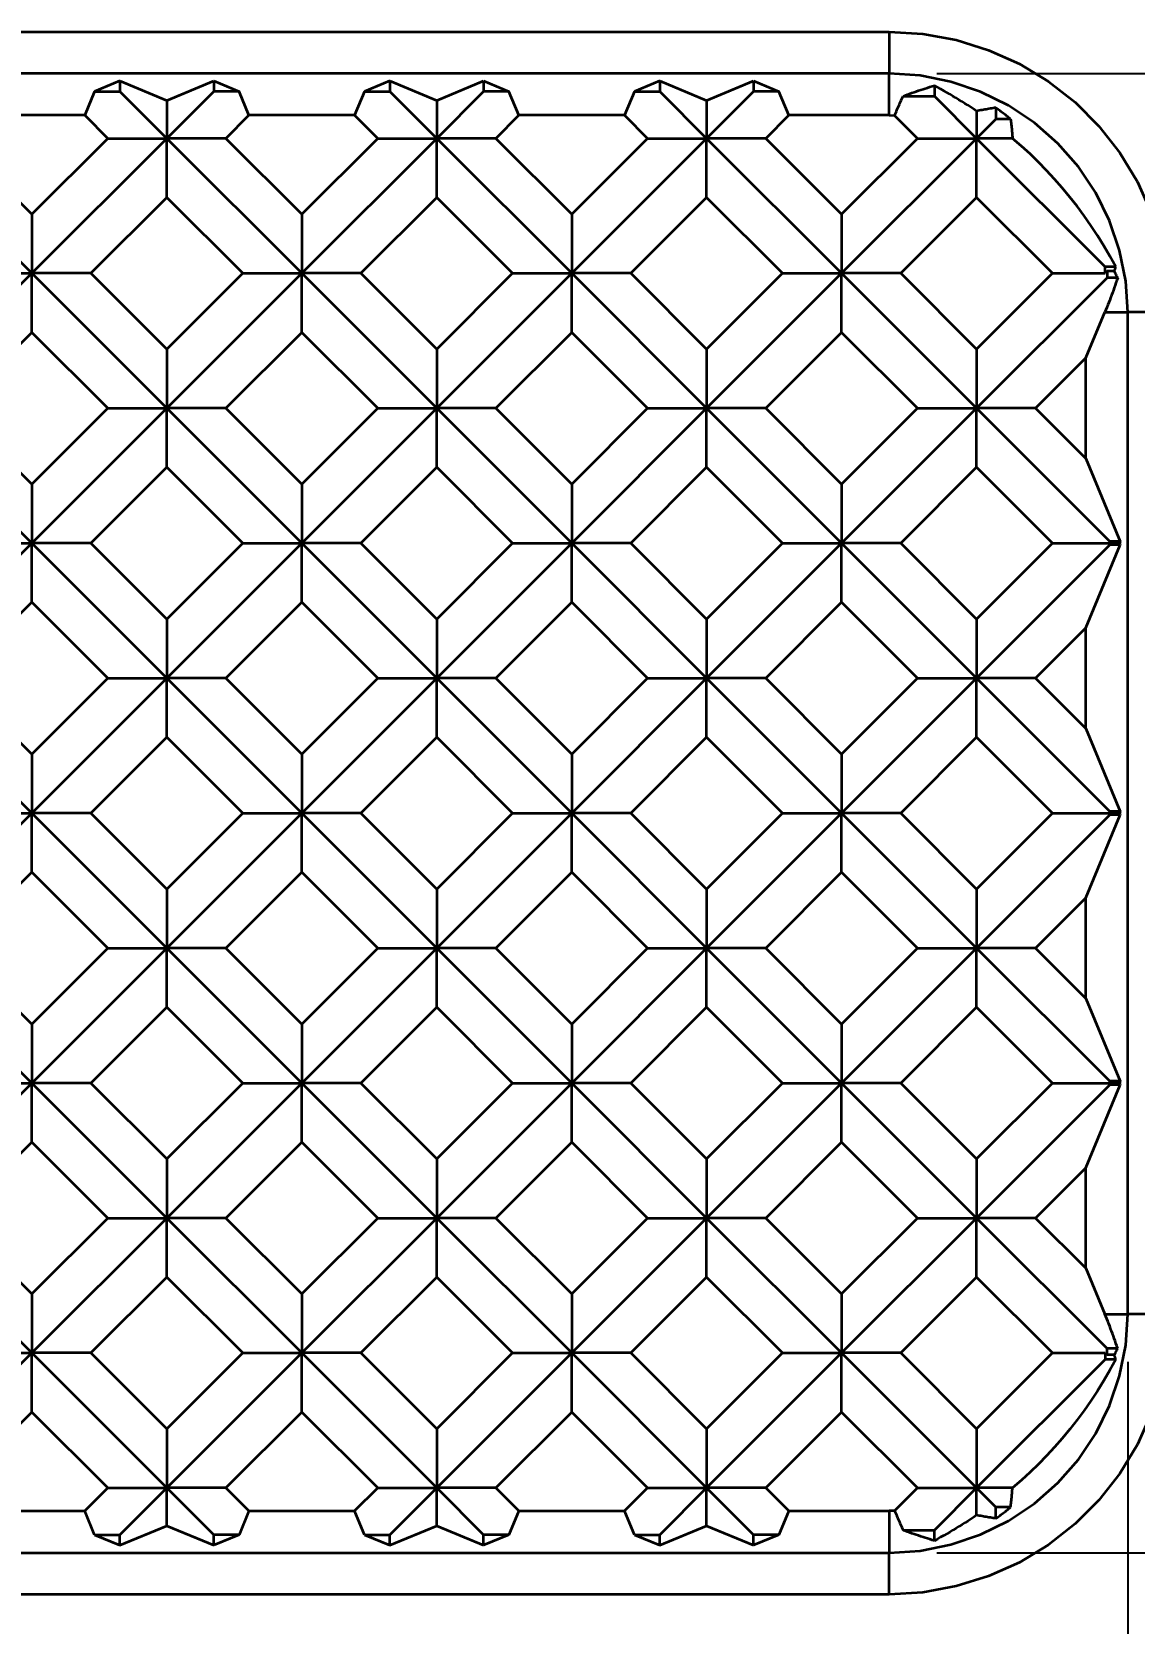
# Model space of a CAD drawing. Header units: millimetres. Extents: x 0 to 420, y 0 to 297.
# Drawn here: x 166.23 to 184.71, y 231.42 to 258.1 of the extents above; entities that cross this region are included whole.
import ezdxf

# ---------------------------------------------------------------- set-up
doc = ezdxf.new("R2010")
doc.units = ezdxf.units.MM
doc.layers.add('DIM', color=5, linetype='Continuous', lineweight=13)
doc.layers.add('VISIBLE', color=7, linetype='Continuous', lineweight=35)
doc.dimstyles.new('AUR', dxfattribs={"dimtxt": 2.5, "dimasz": 2, "dimexe": 1, "dimexo": 0.8, "dimgap": 0.6, "dimtad": 1, "dimdec": 3, "dimlfac": 0.5, "dimdsep": 46, "dimcen": 2.5, "dimclrd": 5, "dimclre": 5, "dimclrt": 7, "dimazin": 3, "dimtfac": 1, "dimtmove": 0, "dimatfit": 3})

msp = doc.modelspace()

# ---------------------------------------------------------------- linework, layer by layer
at = {"layer": 'VISIBLE'}
for points in [[(106.6, 258.1), (180.6, 258.1)], [(180.6, 258.1), (181.1665, 258.0657), (181.7248, 257.9634), (182.2666, 257.7946), (182.7842, 257.5616), (183.2699, 257.268), (183.7167, 256.918), (184.118, 256.5167), (184.468, 256.0699), (184.7616, 255.5842), (184.9946, 255.0666), (185.1634, 254.5248), (185.2657, 253.9665), (185.3, 253.4)], [(180.6, 258.1), (180.6, 257.4)], [(180.6, 257.4), (106.6, 257.4)], [(167.7039, 257.2757), (167.2796, 257.1)], [(167.7039, 257.2757), (168.4902, 256.95)], [(167.7039, 257.2757), (167.7039, 257.1)], [(168.4902, 256.95), (169.2765, 257.2757)], [(169.2765, 257.2757), (169.7007, 257.1)], [(169.2765, 257.2757), (169.2765, 257.1)], [(172.2294, 257.2757), (171.8051, 257.1)], [(172.2294, 257.2757), (173.0156, 256.95)], [(172.2294, 257.2757), (172.2294, 257.1)], [(173.0156, 256.95), (173.8019, 257.2757)], [(173.8019, 257.2757), (174.2262, 257.1)], [(173.8019, 257.2757), (173.8019, 257.1)], [(176.7548, 257.2757), (176.3306, 257.1)], [(176.7548, 257.2757), (177.5411, 256.95)], [(176.7548, 257.2757), (176.7548, 257.1)], [(177.5411, 256.95), (178.3274, 257.2757)], [(178.3274, 257.2757), (178.7517, 257.1)], [(178.3274, 257.2757), (178.3274, 257.1)], [(184.6, 253.4), (184.5658, 253.9221), (184.4637, 254.4353), (184.2955, 254.9307), (184.0641, 255.4), (183.7734, 255.835), (183.4284, 256.2284), (183.035, 256.5734), (182.6, 256.8641), (182.1307, 257.0955), (181.6353, 257.2637), (181.1221, 257.3658), (180.6, 257.4)], [(180.6, 256.7), (180.6, 257.4)], [(167.2796, 257.1), (167.1139, 256.7)], [(167.2796, 257.1), (167.7039, 257.1)], [(167.7039, 257.1), (168.4902, 256.3137)], [(168.4902, 256.3137), (169.2765, 257.1)], [(168.4902, 256.95), (168.4902, 256.3137)], [(169.7007, 257.1), (169.2765, 257.1)], [(169.8664, 256.7), (169.7007, 257.1)], [(171.8051, 257.1), (171.6394, 256.7)], [(171.8051, 257.1), (172.2294, 257.1)], [(172.2294, 257.1), (173.0156, 256.3137)], [(173.0156, 256.3137), (173.8019, 257.1)], [(173.0156, 256.95), (173.0156, 256.3137)], [(174.2262, 257.1), (173.8019, 257.1)], [(174.3919, 256.7), (174.2262, 257.1)], [(176.3306, 257.1), (176.1649, 256.7)], [(176.3306, 257.1), (176.7548, 257.1)], [(176.7548, 257.1), (177.5411, 256.3137)], [(177.5411, 256.3137), (178.3274, 257.1)], [(177.5411, 256.95), (177.5411, 256.3137)], [(178.7517, 257.1), (178.3274, 257.1)], [(178.9174, 256.7), (178.7517, 257.1)], [(180.6916, 256.6987), (180.7014, 256.7213), (180.7112, 256.744), (180.7211, 256.7668), (180.7311, 256.7896), (180.7411, 256.8125), (180.7512, 256.8354), (180.7613, 256.8584), (180.7715, 256.8815), (180.7818, 256.9046), (180.7921, 256.9279), (180.8025, 256.9511), (180.813, 256.9745), (180.8236, 256.9979), (180.8342, 257.0213)], [(180.8342, 257.0213), (180.8707, 257.035), (180.9074, 257.0485), (180.9442, 257.0619), (180.9812, 257.0751), (181.0183, 257.0882), (181.0555, 257.1011), (181.093, 257.1139), (181.1305, 257.1265), (181.1682, 257.139), (181.2061, 257.1513), (181.2441, 257.1635), (181.2823, 257.1755), (181.3206, 257.1874), (181.359, 257.1992)], [(180.8342, 257.0213), (181.359, 257.0213)], [(182.0666, 256.7713), (182.0182, 256.804), (181.9695, 256.8363), (181.9204, 256.8684), (181.871, 256.9001), (181.8213, 256.9315), (181.7712, 256.9625), (181.7208, 256.9932), (181.6701, 257.0236), (181.6191, 257.0537), (181.5677, 257.0835), (181.516, 257.1129), (181.464, 257.142), (181.4117, 257.1707), (181.359, 257.1992)], [(181.359, 257.1992), (181.359, 257.0213)], [(181.359, 257.0213), (182.0666, 256.3137)], [(167.1139, 256.7), (165.3409, 256.7)], [(167.1139, 256.7), (167.5002, 256.3137)], [(169.4801, 256.3137), (169.8664, 256.7)], [(171.6394, 256.7), (169.8664, 256.7)], [(171.6394, 256.7), (172.0257, 256.3137)], [(174.0056, 256.3137), (174.3919, 256.7)], [(176.1649, 256.7), (174.3919, 256.7)], [(176.1649, 256.7), (176.5512, 256.3137)], [(178.5311, 256.3137), (178.9174, 256.7)], [(180.6, 256.7), (178.9174, 256.7)], [(180.6, 256.7), (180.6916, 256.6987)], [(180.6916, 256.6987), (181.0767, 256.3137)], [(182.3907, 256.8267), (182.3672, 256.8231), (182.3438, 256.8194), (182.3204, 256.8157), (182.2971, 256.8119), (182.2738, 256.8081), (182.2506, 256.8042), (182.2274, 256.8003), (182.2043, 256.7963), (182.1812, 256.7922), (182.1582, 256.7881), (182.1352, 256.784), (182.1123, 256.7798), (182.0894, 256.7756), (182.0666, 256.7713)], [(182.0666, 256.7713), (182.0666, 256.3137)], [(182.6375, 256.6378), (182.6201, 256.6516), (182.6027, 256.6653), (182.5853, 256.679), (182.5679, 256.6927), (182.5504, 256.7063), (182.5328, 256.7199), (182.5152, 256.7334), (182.4975, 256.7469), (182.4798, 256.7603), (182.4621, 256.7737), (182.4443, 256.787), (182.4265, 256.8003), (182.4086, 256.8135), (182.3907, 256.8267)], [(182.3907, 256.8267), (182.3907, 256.6378)], [(182.0666, 256.3137), (182.3907, 256.6378)], [(182.6375, 256.6378), (182.3907, 256.6378)], [(182.6375, 256.6378), (182.6401, 256.6143), (182.6426, 256.5909), (182.6451, 256.5675), (182.6476, 256.5442), (182.65, 256.5209), (182.6524, 256.4977), (182.6547, 256.4745), (182.6569, 256.4514), (182.6591, 256.4283), (182.6613, 256.4053), (182.6634, 256.3823), (182.6654, 256.3594), (182.6674, 256.3365), (182.6694, 256.3137)], [(163.9647, 256.3137), (166.2274, 254.051)], [(164.9546, 256.3137), (166.2274, 255.0409)], [(166.2274, 255.0409), (167.5002, 256.3137)], [(166.2274, 254.051), (168.4902, 256.3137)], [(167.5002, 256.3137), (168.4902, 256.3137)], [(169.4801, 256.3137), (168.4902, 256.3137)], [(168.4902, 256.3137), (170.7529, 254.051)], [(168.4902, 255.3238), (168.4902, 256.3137)], [(169.4801, 256.3137), (170.7529, 255.0409)], [(170.7529, 255.0409), (172.0257, 256.3137)], [(170.7529, 254.051), (173.0156, 256.3137)], [(172.0257, 256.3137), (173.0156, 256.3137)], [(174.0056, 256.3137), (173.0156, 256.3137)], [(173.0156, 256.3137), (175.2784, 254.051)], [(173.0156, 255.3238), (173.0156, 256.3137)], [(174.0056, 256.3137), (175.2784, 255.0409)], [(175.2784, 255.0409), (176.5512, 256.3137)], [(175.2784, 254.051), (177.5411, 256.3137)], [(176.5512, 256.3137), (177.5411, 256.3137)], [(178.5311, 256.3137), (177.5411, 256.3137)], [(177.5411, 256.3137), (179.8039, 254.051)], [(177.5411, 255.3238), (177.5411, 256.3137)], [(178.5311, 256.3137), (179.8039, 255.0409)], [(179.8039, 255.0409), (181.0767, 256.3137)], [(179.8039, 254.051), (182.0666, 256.3137)], [(181.0767, 256.3137), (182.0666, 256.3137)], [(182.0666, 256.3137), (184.2213, 254.159)], [(182.6694, 256.3137), (182.0666, 256.3137)], [(182.0666, 255.3238), (182.0666, 256.3137)], [(184.3992, 254.159), (184.3005, 254.3378), (184.1981, 254.5128), (184.0918, 254.684), (183.9816, 254.8513), (183.8677, 255.0148), (183.7499, 255.1745), (183.6282, 255.3303), (183.5027, 255.4823), (183.3734, 255.6305), (183.2403, 255.7748), (183.1033, 255.9153), (182.9625, 256.0519), (182.8178, 256.1847), (182.6694, 256.3137)], [(167.2174, 254.051), (168.4902, 255.3238)], [(168.4902, 255.3238), (169.763, 254.051)], [(171.7428, 254.051), (173.0156, 255.3238)], [(173.0156, 255.3238), (174.2884, 254.051)], [(176.2683, 254.051), (177.5411, 255.3238)], [(177.5411, 255.3238), (178.8139, 254.051)], [(180.7938, 254.051), (182.0666, 255.3238)], [(182.0666, 255.3238), (183.3394, 254.051)], [(166.2274, 255.0409), (166.2274, 254.051)], [(170.7529, 255.0409), (170.7529, 254.051)], [(175.2784, 255.0409), (175.2784, 254.051)], [(179.8039, 255.0409), (179.8039, 254.051)], [(163.9647, 251.7882), (166.2274, 254.051)], [(165.2375, 254.051), (166.2274, 254.051)], [(167.2174, 254.051), (166.2274, 254.051)], [(166.2274, 254.051), (168.4902, 251.7882)], [(166.2274, 253.061), (166.2274, 254.051)], [(167.2174, 254.051), (168.4902, 252.7782)], [(168.4902, 252.7782), (169.763, 254.051)], [(168.4902, 251.7882), (170.7529, 254.051)], [(169.763, 254.051), (170.7529, 254.051)], [(171.7428, 254.051), (170.7529, 254.051)], [(170.7529, 254.051), (173.0156, 251.7882)], [(170.7529, 253.061), (170.7529, 254.051)], [(171.7428, 254.051), (173.0156, 252.7782)], [(173.0156, 252.7782), (174.2884, 254.051)], [(173.0156, 251.7882), (175.2784, 254.051)], [(174.2884, 254.051), (175.2784, 254.051)], [(176.2683, 254.051), (175.2784, 254.051)], [(175.2784, 254.051), (177.5411, 251.7882)], [(175.2784, 253.061), (175.2784, 254.051)], [(176.2683, 254.051), (177.5411, 252.7782)], [(177.5411, 252.7782), (178.8139, 254.051)], [(177.5411, 251.7882), (179.8039, 254.051)], [(178.8139, 254.051), (179.8039, 254.051)], [(180.7938, 254.051), (179.8039, 254.051)], [(179.8039, 254.051), (182.0666, 251.7882)], [(179.8039, 253.061), (179.8039, 254.051)], [(180.7938, 254.051), (182.0666, 252.7782)], [(182.0666, 252.7782), (183.3394, 254.051)], [(183.3394, 254.051), (184.2213, 254.051)], [(184.3992, 254.159), (184.2213, 254.159)], [(184.2213, 254.051), (184.2213, 254.159)], [(184.2548, 254.0845), (184.2213, 254.051)], [(184.3762, 254.0845), (184.2548, 254.0845)], [(184.2548, 254.0845), (184.2548, 253.9764)], [(184.3762, 254.0845), (184.3779, 254.0898), (184.3795, 254.0951), (184.3812, 254.1004), (184.3828, 254.1057), (184.3845, 254.111), (184.3861, 254.1163), (184.3878, 254.1217), (184.3894, 254.127), (184.391, 254.1323), (184.3927, 254.1377), (184.3943, 254.143), (184.3959, 254.1483), (184.3975, 254.1537), (184.3992, 254.159)], [(184.4318, 253.9764), (184.4278, 253.9842), (184.4239, 253.992), (184.42, 253.9997), (184.416, 254.0074), (184.4121, 254.0152), (184.4081, 254.0229), (184.4042, 254.0306), (184.4002, 254.0383), (184.3962, 254.046), (184.3922, 254.0537), (184.3882, 254.0614), (184.3842, 254.0691), (184.3802, 254.0768), (184.3762, 254.0845)], [(182.0666, 251.7882), (184.2548, 253.9764)], [(184.4318, 253.9764), (184.4177, 253.9341), (184.4035, 253.8919), (184.389, 253.8499), (184.3744, 253.8081), (184.3596, 253.7665), (184.3446, 253.725), (184.3295, 253.6838), (184.3141, 253.6427), (184.2986, 253.6018), (184.2829, 253.5611), (184.267, 253.5205), (184.2509, 253.4802), (184.2347, 253.44), (184.2183, 253.4)], [(184.4318, 253.9764), (184.2548, 253.9764)], [(183.9, 252.6317), (184.2183, 253.4)], [(184.2183, 253.4), (184.6, 253.4)], [(184.6, 236.6), (184.6, 253.4)], [(185.3, 253.4), (184.6, 253.4)], [(164.9546, 251.7882), (166.2274, 253.061)], [(166.2274, 253.061), (167.5002, 251.7882)], [(169.4801, 251.7882), (170.7529, 253.061)], [(170.7529, 253.061), (172.0257, 251.7882)], [(174.0056, 251.7882), (175.2784, 253.061)], [(175.2784, 253.061), (176.5512, 251.7882)], [(178.5311, 251.7882), (179.8039, 253.061)], [(179.8039, 253.061), (181.0767, 251.7882)], [(168.4902, 252.7782), (168.4902, 251.7882)], [(173.0156, 252.7782), (173.0156, 251.7882)], [(177.5411, 252.7782), (177.5411, 251.7882)], [(182.0666, 252.7782), (182.0666, 251.7882)], [(183.0566, 251.7882), (183.9, 252.6317)], [(183.9, 250.9448), (183.9, 252.6317)], [(163.9647, 251.7882), (166.2274, 249.5255)], [(164.9546, 251.7882), (166.2274, 250.5154)], [(166.2274, 250.5154), (167.5002, 251.7882)], [(166.2274, 249.5255), (168.4902, 251.7882)], [(167.5002, 251.7882), (168.4902, 251.7882)], [(169.4801, 251.7882), (168.4902, 251.7882)], [(168.4902, 251.7882), (170.7529, 249.5255)], [(168.4902, 250.7983), (168.4902, 251.7882)], [(169.4801, 251.7882), (170.7529, 250.5154)], [(170.7529, 250.5154), (172.0257, 251.7882)], [(170.7529, 249.5255), (173.0156, 251.7882)], [(172.0257, 251.7882), (173.0156, 251.7882)], [(174.0056, 251.7882), (173.0156, 251.7882)], [(173.0156, 251.7882), (175.2784, 249.5255)], [(173.0156, 250.7983), (173.0156, 251.7882)], [(174.0056, 251.7882), (175.2784, 250.5154)], [(175.2784, 250.5154), (176.5512, 251.7882)], [(175.2784, 249.5255), (177.5411, 251.7882)], [(176.5512, 251.7882), (177.5411, 251.7882)], [(178.5311, 251.7882), (177.5411, 251.7882)], [(177.5411, 251.7882), (179.8039, 249.5255)], [(177.5411, 250.7983), (177.5411, 251.7882)], [(178.5311, 251.7882), (179.8039, 250.5154)], [(179.8039, 249.5255), (182.0666, 251.7882)], [(179.8039, 250.5154), (181.0767, 251.7882)], [(181.0767, 251.7882), (182.0666, 251.7882)], [(183.0566, 251.7882), (182.0666, 251.7882)], [(182.0666, 251.7882), (184.3, 249.5548)], [(182.0666, 250.7983), (182.0666, 251.7882)], [(183.0566, 251.7882), (183.9, 250.9448)], [(183.9, 250.9448), (184.4757, 249.5548)], [(167.2174, 249.5255), (168.4902, 250.7983)], [(168.4902, 250.7983), (169.763, 249.5255)], [(171.7428, 249.5255), (173.0156, 250.7983)], [(173.0156, 250.7983), (174.2884, 249.5255)], [(176.2683, 249.5255), (177.5411, 250.7983)], [(177.5411, 250.7983), (178.8139, 249.5255)], [(180.7938, 249.5255), (182.0666, 250.7983)], [(182.0666, 250.7983), (183.3394, 249.5255)], [(166.2274, 250.5154), (166.2274, 249.5255)], [(170.7529, 250.5154), (170.7529, 249.5255)], [(175.2784, 250.5154), (175.2784, 249.5255)], [(179.8039, 250.5154), (179.8039, 249.5255)], [(163.9647, 247.2627), (166.2274, 249.5255)], [(165.2375, 249.5255), (166.2274, 249.5255)], [(167.2174, 249.5255), (166.2274, 249.5255)], [(166.2274, 249.5255), (168.4902, 247.2627)], [(166.2274, 248.5355), (166.2274, 249.5255)], [(167.2174, 249.5255), (168.4902, 248.2527)], [(168.4902, 248.2527), (169.763, 249.5255)], [(168.4902, 247.2627), (170.7529, 249.5255)], [(169.763, 249.5255), (170.7529, 249.5255)], [(171.7428, 249.5255), (170.7529, 249.5255)], [(170.7529, 249.5255), (173.0156, 247.2627)], [(170.7529, 248.5355), (170.7529, 249.5255)], [(171.7428, 249.5255), (173.0156, 248.2527)], [(173.0156, 248.2527), (174.2884, 249.5255)], [(173.0156, 247.2627), (175.2784, 249.5255)], [(174.2884, 249.5255), (175.2784, 249.5255)], [(176.2683, 249.5255), (175.2784, 249.5255)], [(175.2784, 249.5255), (177.5411, 247.2627)], [(175.2784, 248.5355), (175.2784, 249.5255)], [(176.2683, 249.5255), (177.5411, 248.2527)], [(177.5411, 247.2627), (179.8039, 249.5255)], [(177.5411, 248.2527), (178.8139, 249.5255)], [(178.8139, 249.5255), (179.8039, 249.5255)], [(180.7938, 249.5255), (179.8039, 249.5255)], [(179.8039, 249.5255), (182.0666, 247.2627)], [(179.8039, 248.5355), (179.8039, 249.5255)], [(180.7938, 249.5255), (182.0666, 248.2527)], [(182.0666, 248.2527), (183.3394, 249.5255)], [(182.0666, 247.2627), (184.3, 249.4961)], [(183.3394, 249.5255), (184.3, 249.5255)], [(183.9, 248.1062), (184.4757, 249.4961)], [(184.4757, 249.5548), (184.3, 249.5548)], [(184.3, 249.5255), (184.3, 249.5548)], [(184.4636, 249.5255), (184.3, 249.5255)], [(184.3, 249.5255), (184.3, 249.4961)], [(184.4757, 249.4961), (184.3, 249.4961)], [(184.4757, 249.5548), (184.4636, 249.5255)], [(184.4636, 249.5255), (184.4757, 249.4961)], [(164.9546, 247.2627), (166.2274, 248.5355)], [(166.2274, 248.5355), (167.5002, 247.2627)], [(169.4801, 247.2627), (170.7529, 248.5355)], [(170.7529, 248.5355), (172.0257, 247.2627)], [(174.0056, 247.2627), (175.2784, 248.5355)], [(175.2784, 248.5355), (176.5512, 247.2627)], [(178.5311, 247.2627), (179.8039, 248.5355)], [(179.8039, 248.5355), (181.0767, 247.2627)], [(168.4902, 248.2527), (168.4902, 247.2627)], [(173.0156, 248.2527), (173.0156, 247.2627)], [(177.5411, 248.2527), (177.5411, 247.2627)], [(182.0666, 248.2527), (182.0666, 247.2627)], [(183.0566, 247.2627), (183.9, 248.1062)], [(183.9, 246.4193), (183.9, 248.1062)], [(163.9647, 247.2627), (166.2274, 245)], [(164.9546, 247.2627), (166.2274, 245.9899)], [(166.2274, 245.9899), (167.5002, 247.2627)], [(166.2274, 245), (168.4902, 247.2627)], [(167.5002, 247.2627), (168.4902, 247.2627)], [(169.4801, 247.2627), (168.4902, 247.2627)], [(168.4902, 247.2627), (170.7529, 245)], [(168.4902, 246.2728), (168.4902, 247.2627)], [(169.4801, 247.2627), (170.7529, 245.9899)], [(170.7529, 245.9899), (172.0257, 247.2627)], [(170.7529, 245), (173.0156, 247.2627)], [(172.0257, 247.2627), (173.0156, 247.2627)], [(174.0056, 247.2627), (173.0156, 247.2627)], [(173.0156, 247.2627), (175.2784, 245)], [(173.0156, 246.2728), (173.0156, 247.2627)], [(174.0056, 247.2627), (175.2784, 245.9899)], [(175.2784, 245), (177.5411, 247.2627)], [(175.2784, 245.9899), (176.5512, 247.2627)], [(176.5512, 247.2627), (177.5411, 247.2627)], [(178.5311, 247.2627), (177.5411, 247.2627)], [(177.5411, 247.2627), (179.8039, 245)], [(177.5411, 246.2728), (177.5411, 247.2627)], [(178.5311, 247.2627), (179.8039, 245.9899)], [(179.8039, 245), (182.0666, 247.2627)], [(179.8039, 245.9899), (181.0767, 247.2627)], [(181.0767, 247.2627), (182.0666, 247.2627)], [(183.0566, 247.2627), (182.0666, 247.2627)], [(182.0666, 247.2627), (184.3, 245.0294)], [(182.0666, 246.2728), (182.0666, 247.2627)], [(183.0566, 247.2627), (183.9, 246.4193)], [(167.2174, 245), (168.4902, 246.2728)], [(168.4902, 246.2728), (169.763, 245)], [(171.7428, 245), (173.0156, 246.2728)], [(173.0156, 246.2728), (174.2884, 245)], [(176.2683, 245), (177.5411, 246.2728)], [(177.5411, 246.2728), (178.8139, 245)], [(180.7938, 245), (182.0666, 246.2728)], [(182.0666, 246.2728), (183.3394, 245)], [(183.9, 246.4193), (184.4757, 245.0294)], [(166.2274, 245.9899), (166.2274, 245)], [(170.7529, 245.9899), (170.7529, 245)], [(175.2784, 245.9899), (175.2784, 245)], [(179.8039, 245.9899), (179.8039, 245)], [(163.9647, 242.7373), (166.2274, 245)], [(165.2375, 245), (166.2274, 245)], [(166.2274, 245), (168.4902, 242.7373)], [(166.2274, 244.0101), (166.2274, 245)], [(167.2174, 245), (166.2274, 245)], [(167.2174, 245), (168.4902, 243.7272)], [(168.4902, 242.7373), (170.7529, 245)], [(168.4902, 243.7272), (169.763, 245)], [(169.763, 245), (170.7529, 245)], [(170.7529, 245), (173.0156, 242.7373)], [(170.7529, 244.0101), (170.7529, 245)], [(171.7428, 245), (170.7529, 245)], [(171.7428, 245), (173.0156, 243.7272)], [(173.0156, 242.7373), (175.2784, 245)], [(173.0156, 243.7272), (174.2884, 245)], [(174.2884, 245), (175.2784, 245)], [(176.2683, 245), (175.2784, 245)], [(175.2784, 245), (177.5411, 242.7373)], [(175.2784, 244.0101), (175.2784, 245)], [(176.2683, 245), (177.5411, 243.7272)], [(177.5411, 242.7373), (179.8039, 245)], [(177.5411, 243.7272), (178.8139, 245)], [(178.8139, 245), (179.8039, 245)], [(180.7938, 245), (179.8039, 245)], [(179.8039, 245), (182.0666, 242.7373)], [(179.8039, 244.0101), (179.8039, 245)], [(180.7938, 245), (182.0666, 243.7272)], [(182.0666, 243.7272), (183.3394, 245)], [(182.0666, 242.7373), (184.3, 244.9706)], [(183.3394, 245), (184.3, 245)], [(183.9, 243.5807), (184.4757, 244.9706)], [(184.4757, 245.0294), (184.3, 245.0294)], [(184.3, 245), (184.3, 245.0294)], [(184.4636, 245), (184.3, 245)], [(184.3, 245), (184.3, 244.9706)], [(184.4757, 244.9706), (184.3, 244.9706)], [(184.4757, 245.0294), (184.4636, 245)], [(184.4636, 245), (184.4757, 244.9706)], [(164.9546, 242.7373), (166.2274, 244.0101)], [(166.2274, 244.0101), (167.5002, 242.7373)], [(169.4801, 242.7373), (170.7529, 244.0101)], [(170.7529, 244.0101), (172.0257, 242.7373)], [(174.0056, 242.7373), (175.2784, 244.0101)], [(175.2784, 244.0101), (176.5512, 242.7373)], [(178.5311, 242.7373), (179.8039, 244.0101)], [(179.8039, 244.0101), (181.0767, 242.7373)], [(168.4902, 243.7272), (168.4902, 242.7373)], [(173.0156, 243.7272), (173.0156, 242.7373)], [(177.5411, 243.7272), (177.5411, 242.7373)], [(182.0666, 243.7272), (182.0666, 242.7373)], [(183.0566, 242.7373), (183.9, 243.5807)], [(183.9, 241.8938), (183.9, 243.5807)], [(163.9647, 242.7373), (166.2274, 240.4745)], [(164.9546, 242.7373), (166.2274, 241.4645)], [(166.2274, 240.4745), (168.4902, 242.7373)], [(166.2274, 241.4645), (167.5002, 242.7373)], [(167.5002, 242.7373), (168.4902, 242.7373)], [(168.4902, 242.7373), (170.7529, 240.4745)], [(168.4902, 241.7473), (168.4902, 242.7373)], [(169.4801, 242.7373), (168.4902, 242.7373)], [(169.4801, 242.7373), (170.7529, 241.4645)], [(170.7529, 240.4745), (173.0156, 242.7373)], [(170.7529, 241.4645), (172.0257, 242.7373)], [(172.0257, 242.7373), (173.0156, 242.7373)], [(173.0156, 242.7373), (175.2784, 240.4745)], [(173.0156, 241.7473), (173.0156, 242.7373)], [(174.0056, 242.7373), (173.0156, 242.7373)], [(174.0056, 242.7373), (175.2784, 241.4645)], [(175.2784, 240.4745), (177.5411, 242.7373)], [(175.2784, 241.4645), (176.5512, 242.7373)], [(176.5512, 242.7373), (177.5411, 242.7373)], [(178.5311, 242.7373), (177.5411, 242.7373)], [(177.5411, 242.7373), (179.8039, 240.4745)], [(177.5411, 241.7473), (177.5411, 242.7373)], [(178.5311, 242.7373), (179.8039, 241.4645)], [(179.8039, 240.4745), (182.0666, 242.7373)], [(179.8039, 241.4645), (181.0767, 242.7373)], [(181.0767, 242.7373), (182.0666, 242.7373)], [(183.0566, 242.7373), (182.0666, 242.7373)], [(182.0666, 242.7373), (184.3, 240.5039)], [(182.0666, 241.7473), (182.0666, 242.7373)], [(183.0566, 242.7373), (183.9, 241.8938)], [(167.2174, 240.4745), (168.4902, 241.7473)], [(168.4902, 241.7473), (169.763, 240.4745)], [(171.7428, 240.4745), (173.0156, 241.7473)], [(173.0156, 241.7473), (174.2884, 240.4745)], [(176.2683, 240.4745), (177.5411, 241.7473)], [(177.5411, 241.7473), (178.8139, 240.4745)], [(180.7938, 240.4745), (182.0666, 241.7473)], [(182.0666, 241.7473), (183.3394, 240.4745)], [(183.9, 241.8938), (184.4757, 240.5039)], [(166.2274, 241.4645), (166.2274, 240.4745)], [(170.7529, 241.4645), (170.7529, 240.4745)], [(175.2784, 241.4645), (175.2784, 240.4745)], [(179.8039, 241.4645), (179.8039, 240.4745)], [(163.9647, 238.2118), (166.2274, 240.4745)], [(165.2375, 240.4745), (166.2274, 240.4745)], [(166.2274, 240.4745), (168.4902, 238.2118)], [(166.2274, 239.4846), (166.2274, 240.4745)], [(167.2174, 240.4745), (166.2274, 240.4745)], [(167.2174, 240.4745), (168.4902, 239.2017)], [(168.4902, 238.2118), (170.7529, 240.4745)], [(168.4902, 239.2017), (169.763, 240.4745)], [(169.763, 240.4745), (170.7529, 240.4745)], [(170.7529, 240.4745), (173.0156, 238.2118)], [(170.7529, 239.4846), (170.7529, 240.4745)], [(171.7428, 240.4745), (170.7529, 240.4745)], [(171.7428, 240.4745), (173.0156, 239.2017)], [(173.0156, 238.2118), (175.2784, 240.4745)], [(173.0156, 239.2017), (174.2884, 240.4745)], [(174.2884, 240.4745), (175.2784, 240.4745)], [(175.2784, 240.4745), (177.5411, 238.2118)], [(175.2784, 239.4846), (175.2784, 240.4745)], [(176.2683, 240.4745), (175.2784, 240.4745)], [(176.2683, 240.4745), (177.5411, 239.2017)], [(177.5411, 238.2118), (179.8039, 240.4745)], [(177.5411, 239.2017), (178.8139, 240.4745)], [(178.8139, 240.4745), (179.8039, 240.4745)], [(180.7938, 240.4745), (179.8039, 240.4745)], [(179.8039, 240.4745), (182.0666, 238.2118)], [(179.8039, 239.4846), (179.8039, 240.4745)], [(180.7938, 240.4745), (182.0666, 239.2017)], [(182.0666, 239.2017), (183.3394, 240.4745)], [(182.0666, 238.2118), (184.3, 240.4452)], [(183.3394, 240.4745), (184.3, 240.4745)], [(183.9, 239.0552), (184.4757, 240.4452)], [(184.4757, 240.5039), (184.3, 240.5039)], [(184.3, 240.4745), (184.3, 240.5039)], [(184.4636, 240.4745), (184.3, 240.4745)], [(184.3, 240.4745), (184.3, 240.4452)], [(184.4757, 240.4452), (184.3, 240.4452)], [(184.4757, 240.5039), (184.4636, 240.4745)], [(184.4636, 240.4745), (184.4757, 240.4452)], [(164.9546, 238.2118), (166.2274, 239.4846)], [(166.2274, 239.4846), (167.5002, 238.2118)], [(169.4801, 238.2118), (170.7529, 239.4846)], [(170.7529, 239.4846), (172.0257, 238.2118)], [(174.0056, 238.2118), (175.2784, 239.4846)], [(175.2784, 239.4846), (176.5512, 238.2118)], [(178.5311, 238.2118), (179.8039, 239.4846)], [(179.8039, 239.4846), (181.0767, 238.2118)], [(168.4902, 239.2017), (168.4902, 238.2118)], [(173.0156, 239.2017), (173.0156, 238.2118)], [(177.5411, 239.2017), (177.5411, 238.2118)], [(182.0666, 239.2017), (182.0666, 238.2118)], [(183.0566, 238.2118), (183.9, 239.0552)], [(183.9, 237.3683), (183.9, 239.0552)], [(163.9647, 238.2118), (166.2274, 235.949)], [(164.9546, 238.2118), (166.2274, 236.939)], [(166.2274, 235.949), (168.4902, 238.2118)], [(166.2274, 236.939), (167.5002, 238.2118)], [(167.5002, 238.2118), (168.4902, 238.2118)], [(168.4902, 238.2118), (170.7529, 235.949)], [(168.4902, 237.2218), (168.4902, 238.2118)], [(169.4801, 238.2118), (168.4902, 238.2118)], [(169.4801, 238.2118), (170.7529, 236.939)], [(170.7529, 235.949), (173.0156, 238.2118)], [(170.7529, 236.939), (172.0257, 238.2118)], [(172.0257, 238.2118), (173.0156, 238.2118)], [(173.0156, 238.2118), (175.2784, 235.949)], [(173.0156, 237.2218), (173.0156, 238.2118)], [(174.0056, 238.2118), (173.0156, 238.2118)], [(174.0056, 238.2118), (175.2784, 236.939)], [(175.2784, 235.949), (177.5411, 238.2118)], [(175.2784, 236.939), (176.5512, 238.2118)], [(176.5512, 238.2118), (177.5411, 238.2118)], [(177.5411, 238.2118), (179.8039, 235.949)], [(177.5411, 237.2218), (177.5411, 238.2118)], [(178.5311, 238.2118), (177.5411, 238.2118)], [(178.5311, 238.2118), (179.8039, 236.939)], [(179.8039, 235.949), (182.0666, 238.2118)], [(179.8039, 236.939), (181.0767, 238.2118)], [(181.0767, 238.2118), (182.0666, 238.2118)], [(183.0566, 238.2118), (182.0666, 238.2118)], [(182.0666, 238.2118), (184.2548, 236.0236)], [(182.0666, 237.2218), (182.0666, 238.2118)], [(183.0566, 238.2118), (183.9, 237.3683)], [(167.2174, 235.949), (168.4902, 237.2218)], [(168.4902, 237.2218), (169.763, 235.949)], [(171.7428, 235.949), (173.0156, 237.2218)], [(173.0156, 237.2218), (174.2884, 235.949)], [(176.2683, 235.949), (177.5411, 237.2218)], [(177.5411, 237.2218), (178.8139, 235.949)], [(180.7938, 235.949), (182.0666, 237.2218)], [(182.0666, 237.2218), (183.3394, 235.949)], [(183.9, 237.3683), (184.2183, 236.6)], [(166.2274, 236.939), (166.2274, 235.949)], [(170.7529, 236.939), (170.7529, 235.949)], [(175.2784, 236.939), (175.2784, 235.949)], [(179.8039, 236.939), (179.8039, 235.949)], [(185.3, 236.6), (185.2657, 236.0335), (185.1634, 235.4752), (184.9946, 234.9334), (184.7616, 234.4158), (184.468, 233.9301), (184.118, 233.4833), (183.7167, 233.082), (183.2699, 232.732), (182.7842, 232.4384), (182.2666, 232.2054), (181.7248, 232.0366), (181.1665, 231.9343), (180.6, 231.9)], [(180.6, 232.6), (181.1221, 232.6342), (181.6353, 232.7363), (182.1307, 232.9045), (182.6, 233.1359), (183.035, 233.4266), (183.4284, 233.7716), (183.7734, 234.165), (184.0641, 234.6), (184.2955, 235.0693), (184.4637, 235.5647), (184.5658, 236.0779), (184.6, 236.6)], [(184.4318, 236.0236), (184.4177, 236.0659), (184.4035, 236.1081), (184.389, 236.1501), (184.3744, 236.1919), (184.3596, 236.2335), (184.3446, 236.275), (184.3295, 236.3162), (184.3141, 236.3573), (184.2986, 236.3982), (184.2829, 236.4389), (184.267, 236.4795), (184.2509, 236.5198), (184.2347, 236.56), (184.2183, 236.6)], [(184.2183, 236.6), (184.6, 236.6)], [(185.3, 236.6), (184.6, 236.6)], [(163.9647, 233.6863), (166.2274, 235.949)], [(165.2375, 235.949), (166.2274, 235.949)], [(166.2274, 235.949), (168.4902, 233.6863)], [(166.2274, 234.9591), (166.2274, 235.949)], [(167.2174, 235.949), (166.2274, 235.949)], [(167.2174, 235.949), (168.4902, 234.6762)], [(168.4902, 233.6863), (170.7529, 235.949)], [(168.4902, 234.6762), (169.763, 235.949)], [(169.763, 235.949), (170.7529, 235.949)], [(170.7529, 235.949), (173.0156, 233.6863)], [(170.7529, 234.9591), (170.7529, 235.949)], [(171.7428, 235.949), (170.7529, 235.949)], [(171.7428, 235.949), (173.0156, 234.6762)], [(173.0156, 233.6863), (175.2784, 235.949)], [(173.0156, 234.6762), (174.2884, 235.949)], [(174.2884, 235.949), (175.2784, 235.949)], [(175.2784, 235.949), (177.5411, 233.6863)], [(175.2784, 234.9591), (175.2784, 235.949)], [(176.2683, 235.949), (175.2784, 235.949)], [(176.2683, 235.949), (177.5411, 234.6762)], [(177.5411, 233.6863), (179.8039, 235.949)], [(177.5411, 234.6762), (178.8139, 235.949)], [(178.8139, 235.949), (179.8039, 235.949)], [(179.8039, 235.949), (182.0666, 233.6863)], [(179.8039, 234.9591), (179.8039, 235.949)], [(180.7938, 235.949), (179.8039, 235.949)], [(180.7938, 235.949), (182.0666, 234.6762)], [(182.0666, 234.6762), (183.3394, 235.949)], [(183.3394, 235.949), (184.2213, 235.949)], [(184.2213, 235.949), (184.2548, 235.9155)], [(184.2213, 235.949), (184.2213, 235.841)], [(184.4318, 236.0236), (184.2548, 236.0236)], [(184.2548, 235.9155), (184.2548, 236.0236)], [(184.3762, 235.9155), (184.2548, 235.9155)], [(184.3762, 235.9155), (184.3802, 235.9232), (184.3842, 235.9309), (184.3882, 235.9386), (184.3922, 235.9463), (184.3962, 235.954), (184.4002, 235.9617), (184.4042, 235.9694), (184.4081, 235.9771), (184.4121, 235.9848), (184.416, 235.9926), (184.42, 236.0003), (184.4239, 236.008), (184.4278, 236.0158), (184.4318, 236.0236)], [(184.3992, 235.841), (184.3975, 235.8463), (184.3959, 235.8517), (184.3943, 235.857), (184.3927, 235.8623), (184.391, 235.8677), (184.3894, 235.873), (184.3878, 235.8783), (184.3861, 235.8837), (184.3845, 235.889), (184.3828, 235.8943), (184.3812, 235.8996), (184.3795, 235.9049), (184.3779, 235.9102), (184.3762, 235.9155)], [(182.0666, 233.6863), (184.2213, 235.841)], [(184.3992, 235.841), (184.3005, 235.6622), (184.1981, 235.4872), (184.0918, 235.316), (183.9816, 235.1487), (183.8677, 234.9852), (183.7499, 234.8255), (183.6282, 234.6697), (183.5027, 234.5177), (183.3734, 234.3695), (183.2403, 234.2252), (183.1033, 234.0847), (182.9625, 233.9481), (182.8178, 233.8153), (182.6694, 233.6863)], [(184.3992, 235.841), (184.2213, 235.841)], [(164.9546, 233.6863), (166.2274, 234.9591)], [(166.2274, 234.9591), (167.5002, 233.6863)], [(169.4801, 233.6863), (170.7529, 234.9591)], [(170.7529, 234.9591), (172.0257, 233.6863)], [(174.0056, 233.6863), (175.2784, 234.9591)], [(175.2784, 234.9591), (176.5512, 233.6863)], [(178.5311, 233.6863), (179.8039, 234.9591)], [(179.8039, 234.9591), (181.0767, 233.6863)], [(168.4902, 234.6762), (168.4902, 233.6863)], [(173.0156, 234.6762), (173.0156, 233.6863)], [(177.5411, 234.6762), (177.5411, 233.6863)], [(182.0666, 234.6762), (182.0666, 233.6863)], [(167.1139, 233.3), (167.5002, 233.6863)], [(167.5002, 233.6863), (168.4902, 233.6863)], [(167.7039, 232.9), (168.4902, 233.6863)], [(168.4902, 233.6863), (169.2765, 232.9)], [(169.4801, 233.6863), (168.4902, 233.6863)], [(168.4902, 233.05), (168.4902, 233.6863)], [(169.4801, 233.6863), (169.8664, 233.3)], [(171.6394, 233.3), (172.0257, 233.6863)], [(172.0257, 233.6863), (173.0156, 233.6863)], [(172.2294, 232.9), (173.0156, 233.6863)], [(173.0156, 233.6863), (173.8019, 232.9)], [(174.0056, 233.6863), (173.0156, 233.6863)], [(173.0156, 233.05), (173.0156, 233.6863)], [(174.0056, 233.6863), (174.3919, 233.3)], [(176.1649, 233.3), (176.5512, 233.6863)], [(176.5512, 233.6863), (177.5411, 233.6863)], [(176.7548, 232.9), (177.5411, 233.6863)], [(177.5411, 233.6863), (178.3274, 232.9)], [(178.5311, 233.6863), (177.5411, 233.6863)], [(177.5411, 233.05), (177.5411, 233.6863)], [(178.5311, 233.6863), (178.9174, 233.3)], [(180.6916, 233.3013), (181.0767, 233.6863)], [(181.0767, 233.6863), (182.0666, 233.6863)], [(181.359, 232.9787), (182.0666, 233.6863)], [(182.0666, 233.2287), (182.0666, 233.6863)], [(182.0666, 233.6863), (182.3907, 233.3622)], [(182.6694, 233.6863), (182.0666, 233.6863)], [(182.6375, 233.3622), (182.6401, 233.3857), (182.6426, 233.4091), (182.6451, 233.4325), (182.6476, 233.4558), (182.65, 233.4791), (182.6524, 233.5023), (182.6547, 233.5255), (182.6569, 233.5486), (182.6591, 233.5717), (182.6613, 233.5947), (182.6634, 233.6177), (182.6654, 233.6406), (182.6674, 233.6635), (182.6694, 233.6863)], [(165.3409, 233.3), (167.1139, 233.3)], [(167.2796, 232.9), (167.1139, 233.3)], [(169.8664, 233.3), (169.7007, 232.9)], [(169.8664, 233.3), (171.6394, 233.3)], [(171.8051, 232.9), (171.6394, 233.3)], [(174.3919, 233.3), (174.2262, 232.9)], [(174.3919, 233.3), (176.1649, 233.3)], [(176.3306, 232.9), (176.1649, 233.3)], [(178.9174, 233.3), (178.7517, 232.9)], [(178.9174, 233.3), (180.6, 233.3)], [(180.6916, 233.3013), (180.6, 233.3)], [(180.6, 233.3), (180.6, 232.6)], [(180.6916, 233.3013), (180.7014, 233.2787), (180.7112, 233.256), (180.7211, 233.2332), (180.7311, 233.2104), (180.7411, 233.1875), (180.7512, 233.1646), (180.7613, 233.1416), (180.7715, 233.1185), (180.7818, 233.0954), (180.7921, 233.0721), (180.8025, 233.0489), (180.813, 233.0255), (180.8236, 233.0021), (180.8342, 232.9787)], [(182.0666, 233.2287), (182.0182, 233.196), (181.9695, 233.1637), (181.9204, 233.1316), (181.871, 233.0999), (181.8213, 233.0685), (181.7712, 233.0375), (181.7208, 233.0068), (181.6701, 232.9764), (181.6191, 232.9463), (181.5677, 232.9165), (181.516, 232.8871), (181.464, 232.858), (181.4117, 232.8293), (181.359, 232.8008)], [(182.3907, 233.1733), (182.3672, 233.1769), (182.3438, 233.1806), (182.3204, 233.1843), (182.2971, 233.1881), (182.2738, 233.1919), (182.2506, 233.1958), (182.2274, 233.1997), (182.2043, 233.2037), (182.1812, 233.2078), (182.1582, 233.2119), (182.1352, 233.216), (182.1123, 233.2202), (182.0894, 233.2244), (182.0666, 233.2287)], [(182.3907, 233.1733), (182.4086, 233.1865), (182.4265, 233.1997), (182.4443, 233.213), (182.4621, 233.2263), (182.4798, 233.2397), (182.4975, 233.2531), (182.5152, 233.2666), (182.5328, 233.2801), (182.5504, 233.2937), (182.5679, 233.3073), (182.5853, 233.321), (182.6027, 233.3347), (182.6201, 233.3484), (182.6375, 233.3622)], [(182.3907, 233.1733), (182.3907, 233.3622)], [(182.6375, 233.3622), (182.3907, 233.3622)], [(167.7039, 232.7243), (168.4902, 233.05)], [(168.4902, 233.05), (169.2765, 232.7243)], [(172.2294, 232.7243), (173.0156, 233.05)], [(173.0156, 233.05), (173.8019, 232.7243)], [(176.7548, 232.7243), (177.5411, 233.05)], [(177.5411, 233.05), (178.3274, 232.7243)], [(181.359, 232.8008), (181.3206, 232.8126), (181.2823, 232.8245), (181.2441, 232.8365), (181.2061, 232.8487), (181.1682, 232.861), (181.1305, 232.8735), (181.093, 232.8861), (181.0555, 232.8989), (181.0183, 232.9118), (180.9812, 232.9249), (180.9442, 232.9381), (180.9074, 232.9515), (180.8707, 232.965), (180.8342, 232.9787)], [(180.8342, 232.9787), (181.359, 232.9787)], [(181.359, 232.8008), (181.359, 232.9787)], [(167.2796, 232.9), (167.7039, 232.7243)], [(167.2796, 232.9), (167.7039, 232.9)], [(167.7039, 232.7243), (167.7039, 232.9)], [(169.7007, 232.9), (169.2765, 232.7243)], [(169.7007, 232.9), (169.2765, 232.9)], [(169.2765, 232.7243), (169.2765, 232.9)], [(171.8051, 232.9), (172.2294, 232.7243)], [(171.8051, 232.9), (172.2294, 232.9)], [(172.2294, 232.7243), (172.2294, 232.9)], [(174.2262, 232.9), (173.8019, 232.7243)], [(174.2262, 232.9), (173.8019, 232.9)], [(173.8019, 232.7243), (173.8019, 232.9)], [(176.3306, 232.9), (176.7548, 232.7243)], [(176.3306, 232.9), (176.7548, 232.9)], [(176.7548, 232.7243), (176.7548, 232.9)], [(178.7517, 232.9), (178.3274, 232.7243)], [(178.7517, 232.9), (178.3274, 232.9)], [(178.3274, 232.7243), (178.3274, 232.9)], [(106.6, 232.6), (180.6, 232.6)], [(180.6, 231.9), (180.6, 232.6)], [(180.6, 231.9), (106.6, 231.9)]]:
    msp.add_lwpolyline(points, dxfattribs=at)

# ---------------------------------------------------------------- dimensions: what is measured, and where the dimension line sits
at = {"layer": 'DIM'}
msp.add_linear_dim(base=(189.6, 232.6), p1=(180.6, 232.6), p2=(180.6, 257.4), angle=90, dimstyle='AUR', dxfattribs=at).render()
for base, p1, p2 in [((102.6, 189), (102.6, 236.6), (184.6, 236.6)), ((35.6, 213), (35.6, 232.4), (202, 232.4))]:
    msp.add_linear_dim(base=base, p1=p1, p2=p2, dimstyle='AUR', dxfattribs=at).render()

doc.saveas('drawing.dxf')
